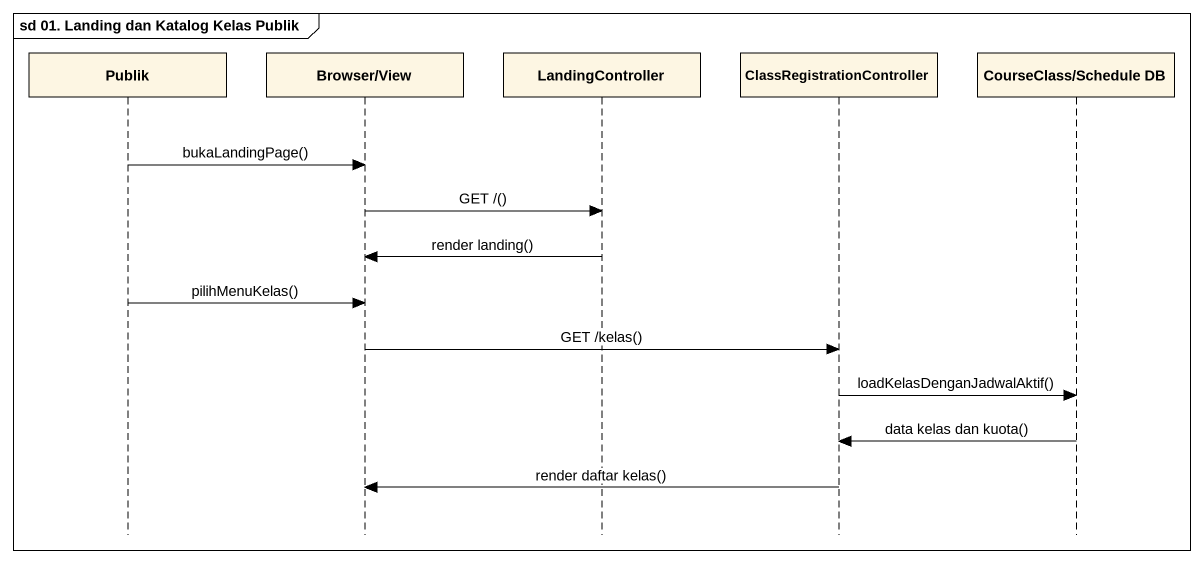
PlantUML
@startuml
mainframe sd 01. Landing dan Katalog Kelas Publik
hide footbox
participant Publik
participant "Browser/View" as Browser_View
participant LandingController
participant ClassRegistrationController
participant "CourseClass/Schedule DB" as CourseClass_Schedule_DB

Publik -> Browser_View : bukaLandingPage()
Browser_View -> LandingController : GET /()
LandingController -> Browser_View : render landing()
Publik -> Browser_View : pilihMenuKelas()
Browser_View -> ClassRegistrationController : GET /kelas()
ClassRegistrationController -> CourseClass_Schedule_DB : loadKelasDenganJadwalAktif()
CourseClass_Schedule_DB -> ClassRegistrationController : data kelas dan kuota()
ClassRegistrationController -> Browser_View : render daftar kelas()
@enduml
